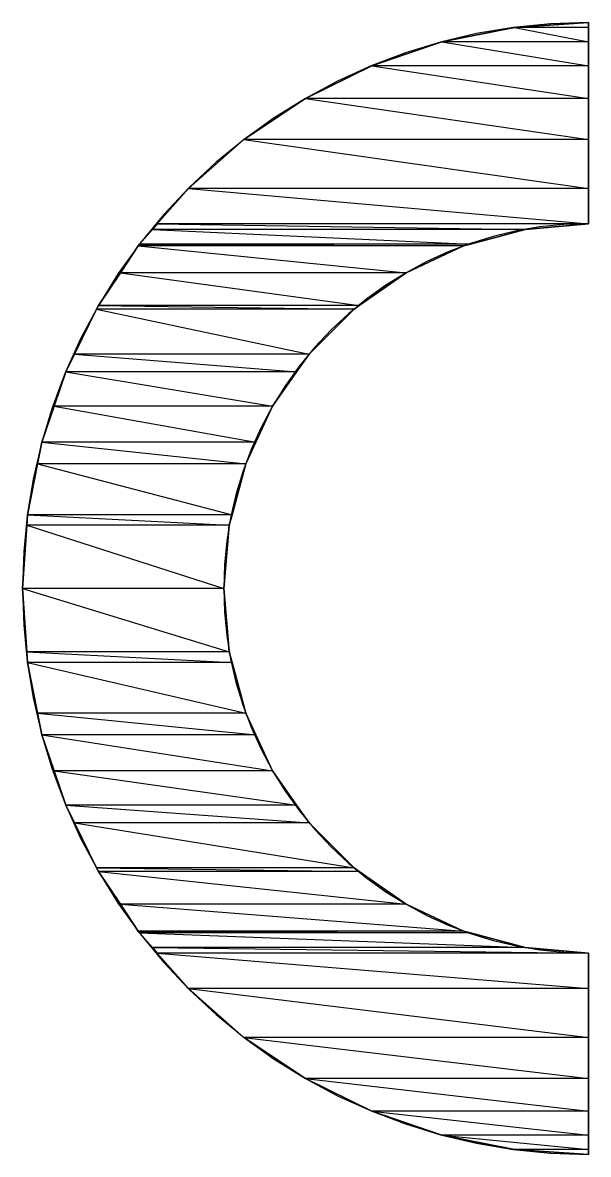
# Model space of a CAD drawing. Header units: millimetres. Extents: x -208796 to -83323, y 30910 to 103951.
# Drawn here: x -100248.765 to -100247.809, y 36521.367 to 36523.281 of the extents above; entities that cross this region are included whole.
import ezdxf

# ---------------------------------------------------------------- set-up
doc = ezdxf.new("R2010")
doc.units = ezdxf.units.MM
doc.header["$LTSCALE"] = 3

# ---------------------------------------------------------------- blocks, each defined once
blk = doc.blocks.new('*U99')
at = {"color": 251}
for p, q in [((3.0919, 25.1841), (3.2146, 25.2085)), ((3.2146, 25.2085), (3.0919, 25.1841)), ((3.2146, 25.2085), (3.3395, 25.2167)), ((3.3395, 25.2167), (3.2146, 25.2085)), ((3.3395, 25.2085), (3.2146, 25.2085)), ((3.2146, 25.2085), (3.3395, 25.1841)), ((3.2146, 25.2085), (3.3395, 25.1841)), ((3.3395, 25.2085), (3.2146, 25.2085)), ((3.3395, 25.2167), (3.3395, 25.2085)), ((3.3395, 25.2085), (3.3395, 25.2167)), ((3.3395, 25.1841), (3.3395, 25.2085)), ((3.3395, 25.2085), (3.3395, 25.1841)), ((21.0639, 25.1841), (21.1866, 25.2085)), ((21.1866, 25.2085), (21.0639, 25.1841)), ((21.1866, 25.2085), (21.3115, 25.2167)), ((21.3115, 25.2167), (21.1866, 25.2085)), ((21.3115, 25.2085), (21.1866, 25.2085)), ((21.1866, 25.2085), (21.3115, 25.1841)), ((21.1866, 25.2085), (21.3115, 25.1841)), ((21.3115, 25.2085), (21.1866, 25.2085)), ((21.3115, 25.2167), (21.3115, 25.2085)), ((21.3115, 25.2085), (21.3115, 25.2167)), ((21.3115, 25.1841), (21.3115, 25.2085)), ((21.3115, 25.2085), (21.3115, 25.1841)), ((2.9734, 25.1438), (3.0919, 25.1841)), ((3.0919, 25.1841), (2.9734, 25.1438)), ((3.3395, 25.1841), (3.0919, 25.1841)), ((3.0919, 25.1841), (3.3395, 25.1438)), ((3.0919, 25.1841), (3.3395, 25.1438)), ((3.3395, 25.1841), (3.0919, 25.1841)), ((3.3395, 25.1438), (3.3395, 25.1841)), ((3.3395, 25.1841), (3.3395, 25.1438)), ((20.9454, 25.1438), (21.0639, 25.1841)), ((21.0639, 25.1841), (20.9454, 25.1438)), ((21.3115, 25.1841), (21.0639, 25.1841)), ((21.0639, 25.1841), (21.3115, 25.1438)), ((21.0639, 25.1841), (21.3115, 25.1438)), ((21.3115, 25.1841), (21.0639, 25.1841)), ((21.3115, 25.1438), (21.3115, 25.1841)), ((21.3115, 25.1841), (21.3115, 25.1438)), ((2.8611, 25.0885), (2.9734, 25.1438)), ((2.9734, 25.1438), (2.8611, 25.0885)), ((3.3395, 25.1438), (2.9734, 25.1438)), ((2.9734, 25.1438), (3.3395, 25.0885)), ((2.9734, 25.1438), (3.3395, 25.0885)), ((3.3395, 25.1438), (2.9734, 25.1438)), ((3.3395, 25.0885), (3.3395, 25.1438)), ((3.3395, 25.1438), (3.3395, 25.0885)), ((20.8331, 25.0885), (20.9454, 25.1438)), ((20.9454, 25.1438), (20.8331, 25.0885)), ((21.3115, 25.1438), (20.9454, 25.1438)), ((20.9454, 25.1438), (21.3115, 25.0885)), ((20.9454, 25.1438), (21.3115, 25.0885)), ((21.3115, 25.1438), (20.9454, 25.1438)), ((21.3115, 25.0885), (21.3115, 25.1438)), ((21.3115, 25.1438), (21.3115, 25.0885)), ((2.7571, 25.0189), (2.8611, 25.0885)), ((2.8611, 25.0885), (2.7571, 25.0189)), ((3.3395, 25.0885), (2.8611, 25.0885)), ((2.8611, 25.0885), (3.3395, 25.0189)), ((2.8611, 25.0885), (3.3395, 25.0189)), ((3.3395, 25.0885), (2.8611, 25.0885)), ((3.3395, 25.0189), (3.3395, 25.0885)), ((3.3395, 25.0885), (3.3395, 25.0189)), ((20.7291, 25.0189), (20.8331, 25.0885)), ((20.8331, 25.0885), (20.7291, 25.0189)), ((21.3115, 25.0885), (20.8331, 25.0885)), ((20.8331, 25.0885), (21.3115, 25.0189)), ((20.8331, 25.0885), (21.3115, 25.0189)), ((21.3115, 25.0885), (20.8331, 25.0885)), ((21.3115, 25.0189), (21.3115, 25.0885)), ((21.3115, 25.0885), (21.3115, 25.0189)), ((2.663, 24.9364), (2.7571, 25.0189)), ((2.7571, 25.0189), (2.663, 24.9364)), ((3.3395, 25.0189), (2.7571, 25.0189)), ((2.7571, 25.0189), (3.3395, 24.9364)), ((2.7571, 25.0189), (3.3395, 24.9364)), ((3.3395, 25.0189), (2.7571, 25.0189)), ((3.3395, 24.9364), (3.3395, 25.0189)), ((3.3395, 25.0189), (3.3395, 24.9364)), ((20.635, 24.9364), (20.7291, 25.0189)), ((20.7291, 25.0189), (20.635, 24.9364)), ((21.3115, 25.0189), (20.7291, 25.0189)), ((20.7291, 25.0189), (21.3115, 24.9364)), ((20.7291, 25.0189), (21.3115, 24.9364)), ((21.3115, 25.0189), (20.7291, 25.0189)), ((21.3115, 24.9364), (21.3115, 25.0189)), ((21.3115, 25.0189), (21.3115, 24.9364)), ((2.6104, 24.8765), (2.663, 24.9364)), ((2.663, 24.9364), (2.6104, 24.8765)), ((3.3395, 24.9364), (2.663, 24.9364)), ((2.663, 24.9364), (3.3395, 24.8765)), ((2.663, 24.9364), (3.3395, 24.8765)), ((3.3395, 24.9364), (2.663, 24.9364)), ((3.3395, 24.8765), (3.3395, 24.9364)), ((3.3395, 24.9364), (3.3395, 24.8765)), ((20.5824, 24.8765), (20.635, 24.9364)), ((20.635, 24.9364), (20.5824, 24.8765)), ((21.3115, 24.9364), (20.635, 24.9364)), ((20.635, 24.9364), (21.3115, 24.8765)), ((20.635, 24.9364), (21.3115, 24.8765)), ((21.3115, 24.9364), (20.635, 24.9364)), ((21.3115, 24.8765), (21.3115, 24.9364)), ((21.3115, 24.9364), (21.3115, 24.8765)), ((2.5804, 24.8423), (2.6022, 24.8671)), ((2.6022, 24.8671), (2.5804, 24.8423)), ((2.6022, 24.8671), (2.6104, 24.8765)), ((2.6104, 24.8765), (2.6022, 24.8671)), ((3.2325, 24.8671), (2.6022, 24.8671)), ((2.6022, 24.8671), (3.14, 24.8423)), ((2.6022, 24.8671), (3.14, 24.8423)), ((3.2325, 24.8671), (2.6022, 24.8671)), ((3.3395, 24.8765), (2.6104, 24.8765)), ((2.6104, 24.8765), (3.2325, 24.8671)), ((2.6104, 24.8765), (3.2325, 24.8671)), ((3.3395, 24.8765), (2.6104, 24.8765)), ((3.14, 24.8423), (3.2325, 24.8671)), ((3.2325, 24.8671), (3.14, 24.8423)), ((3.2325, 24.8671), (3.3395, 24.8765)), ((3.3395, 24.8765), (3.2325, 24.8671)), ((20.5524, 24.8423), (20.5742, 24.8671)), ((20.5742, 24.8671), (20.5524, 24.8423)), ((20.5742, 24.8671), (20.5824, 24.8765)), ((20.5824, 24.8765), (20.5742, 24.8671)), ((21.2045, 24.8671), (20.5742, 24.8671)), ((20.5742, 24.8671), (21.112, 24.8423)), ((20.5742, 24.8671), (21.112, 24.8423)), ((21.2045, 24.8671), (20.5742, 24.8671)), ((21.3115, 24.8765), (20.5824, 24.8765)), ((20.5824, 24.8765), (21.2045, 24.8671)), ((20.5824, 24.8765), (21.2045, 24.8671)), ((21.3115, 24.8765), (20.5824, 24.8765)), ((21.112, 24.8423), (21.2045, 24.8671)), ((21.2045, 24.8671), (21.112, 24.8423)), ((21.2045, 24.8671), (21.3115, 24.8765)), ((21.3115, 24.8765), (21.2045, 24.8671)), ((2.5784, 24.8393), (2.5804, 24.8423)), ((2.5804, 24.8423), (2.5784, 24.8393)), ((3.14, 24.8423), (2.5804, 24.8423)), ((2.5804, 24.8423), (3.1286, 24.8393)), ((2.5804, 24.8423), (3.1286, 24.8393)), ((3.14, 24.8423), (2.5804, 24.8423)), ((3.1286, 24.8393), (3.14, 24.8423)), ((3.14, 24.8423), (3.1286, 24.8393)), ((20.5504, 24.8393), (20.5524, 24.8423)), ((20.5524, 24.8423), (20.5504, 24.8393)), ((21.112, 24.8423), (20.5524, 24.8423)), ((20.5524, 24.8423), (21.1006, 24.8393)), ((20.5524, 24.8423), (21.1006, 24.8393)), ((21.112, 24.8423), (20.5524, 24.8423)), ((21.1006, 24.8393), (21.112, 24.8423)), ((21.112, 24.8423), (21.1006, 24.8393)), ((2.5481, 24.7939), (2.5784, 24.8393)), ((2.5784, 24.8393), (2.5481, 24.7939)), ((3.1286, 24.8393), (2.5784, 24.8393)), ((2.5784, 24.8393), (3.0312, 24.7939)), ((2.5784, 24.8393), (3.0312, 24.7939)), ((3.1286, 24.8393), (2.5784, 24.8393)), ((3.0312, 24.7939), (3.1286, 24.8393)), ((3.1286, 24.8393), (3.0312, 24.7939)), ((20.5201, 24.7939), (20.5504, 24.8393)), ((20.5504, 24.8393), (20.5201, 24.7939)), ((21.1006, 24.8393), (20.5504, 24.8393)), ((20.5504, 24.8393), (21.0032, 24.7939)), ((20.5504, 24.8393), (21.0032, 24.7939)), ((21.1006, 24.8393), (20.5504, 24.8393)), ((21.0032, 24.7939), (21.1006, 24.8393)), ((21.1006, 24.8393), (21.0032, 24.7939)), ((2.5109, 24.7383), (2.5481, 24.7939)), ((2.5481, 24.7939), (2.5109, 24.7383)), ((3.0312, 24.7939), (2.5481, 24.7939)), ((2.5481, 24.7939), (2.9518, 24.7383)), ((2.5481, 24.7939), (2.9518, 24.7383)), ((3.0312, 24.7939), (2.5481, 24.7939)), ((2.9518, 24.7383), (3.0312, 24.7939)), ((3.0312, 24.7939), (2.9518, 24.7383)), ((20.4829, 24.7383), (20.5201, 24.7939)), ((20.5201, 24.7939), (20.4829, 24.7383)), ((21.0032, 24.7939), (20.5201, 24.7939)), ((20.5201, 24.7939), (20.9238, 24.7383)), ((20.5201, 24.7939), (20.9238, 24.7383)), ((21.0032, 24.7939), (20.5201, 24.7939)), ((20.9238, 24.7383), (21.0032, 24.7939)), ((21.0032, 24.7939), (20.9238, 24.7383)), ((2.4705, 24.6562), (2.5079, 24.7322)), ((2.5079, 24.7322), (2.4705, 24.6562)), ((2.5079, 24.7322), (2.5109, 24.7383)), ((2.5109, 24.7383), (2.5079, 24.7322)), ((2.9432, 24.7322), (2.5079, 24.7322)), ((2.5079, 24.7322), (2.8672, 24.6562)), ((2.5079, 24.7322), (2.8672, 24.6562)), ((2.9432, 24.7322), (2.5079, 24.7322)), ((2.9518, 24.7383), (2.5109, 24.7383)), ((2.5109, 24.7383), (2.9432, 24.7322)), ((2.5109, 24.7383), (2.9432, 24.7322)), ((2.9518, 24.7383), (2.5109, 24.7383)), ((2.8672, 24.6562), (2.9432, 24.7322)), ((2.9432, 24.7322), (2.8672, 24.6562)), ((2.9432, 24.7322), (2.9518, 24.7383)), ((2.9518, 24.7383), (2.9432, 24.7322)), ((20.4425, 24.6562), (20.4799, 24.7322)), ((20.4799, 24.7322), (20.4425, 24.6562)), ((20.4799, 24.7322), (20.4829, 24.7383)), ((20.4829, 24.7383), (20.4799, 24.7322)), ((20.9152, 24.7322), (20.4799, 24.7322)), ((20.4799, 24.7322), (20.8392, 24.6562)), ((20.4799, 24.7322), (20.8392, 24.6562)), ((20.9152, 24.7322), (20.4799, 24.7322)), ((20.9238, 24.7383), (20.4829, 24.7383)), ((20.4829, 24.7383), (20.9152, 24.7322)), ((20.4829, 24.7383), (20.9152, 24.7322)), ((20.9238, 24.7383), (20.4829, 24.7383)), ((20.8392, 24.6562), (20.9152, 24.7322)), ((20.9152, 24.7322), (20.8392, 24.6562)), ((20.9152, 24.7322), (20.9238, 24.7383)), ((20.9238, 24.7383), (20.9152, 24.7322)), ((2.4556, 24.626), (2.4705, 24.6562)), ((2.4705, 24.6562), (2.4556, 24.626)), ((2.8672, 24.6562), (2.4705, 24.6562)), ((2.4705, 24.6562), (2.846, 24.626)), ((2.4705, 24.6562), (2.846, 24.626)), ((2.8672, 24.6562), (2.4705, 24.6562)), ((2.846, 24.626), (2.8672, 24.6562)), ((2.8672, 24.6562), (2.846, 24.626)), ((20.4276, 24.626), (20.4425, 24.6562)), ((20.4425, 24.6562), (20.4276, 24.626)), ((20.8392, 24.6562), (20.4425, 24.6562)), ((20.4425, 24.6562), (20.818, 24.626)), ((20.4425, 24.6562), (20.818, 24.626)), ((20.8392, 24.6562), (20.4425, 24.6562)), ((20.818, 24.626), (20.8392, 24.6562)), ((20.8392, 24.6562), (20.818, 24.626)), ((2.4359, 24.5682), (2.4556, 24.626)), ((2.4556, 24.626), (2.4359, 24.5682)), ((2.846, 24.626), (2.4556, 24.626)), ((2.4556, 24.626), (2.8055, 24.5682)), ((2.4556, 24.626), (2.8055, 24.5682)), ((2.846, 24.626), (2.4556, 24.626)), ((2.8055, 24.5682), (2.846, 24.626)), ((2.846, 24.626), (2.8055, 24.5682)), ((20.4079, 24.5682), (20.4276, 24.626)), ((20.4276, 24.626), (20.4079, 24.5682)), ((20.818, 24.626), (20.4276, 24.626)), ((20.4276, 24.626), (20.7775, 24.5682)), ((20.4276, 24.626), (20.7775, 24.5682)), ((20.818, 24.626), (20.4276, 24.626)), ((20.7775, 24.5682), (20.818, 24.626)), ((20.818, 24.626), (20.7775, 24.5682)), ((2.4153, 24.5075), (2.4359, 24.5682)), ((2.4359, 24.5682), (2.4153, 24.5075)), ((2.8055, 24.5682), (2.4359, 24.5682)), ((2.4359, 24.5682), (2.7772, 24.5075)), ((2.4359, 24.5682), (2.7772, 24.5075)), ((2.8055, 24.5682), (2.4359, 24.5682)), ((2.7772, 24.5075), (2.8055, 24.5682)), ((2.8055, 24.5682), (2.7772, 24.5075)), ((20.3873, 24.5075), (20.4079, 24.5682)), ((20.4079, 24.5682), (20.3873, 24.5075)), ((20.7775, 24.5682), (20.4079, 24.5682)), ((20.4079, 24.5682), (20.7492, 24.5075)), ((20.4079, 24.5682), (20.7492, 24.5075)), ((20.7775, 24.5682), (20.4079, 24.5682)), ((20.7492, 24.5075), (20.7775, 24.5682)), ((20.7775, 24.5682), (20.7492, 24.5075)), ((2.408, 24.4707), (2.4153, 24.5075)), ((2.4153, 24.5075), (2.408, 24.4707)), ((2.7772, 24.5075), (2.4153, 24.5075)), ((2.4153, 24.5075), (2.7601, 24.4707)), ((2.4153, 24.5075), (2.7601, 24.4707)), ((2.7772, 24.5075), (2.4153, 24.5075)), ((2.7601, 24.4707), (2.7772, 24.5075)), ((2.7772, 24.5075), (2.7601, 24.4707)), ((20.38, 24.4707), (20.3873, 24.5075)), ((20.3873, 24.5075), (20.38, 24.4707)), ((20.7492, 24.5075), (20.3873, 24.5075)), ((20.3873, 24.5075), (20.7321, 24.4707)), ((20.3873, 24.5075), (20.7321, 24.4707)), ((20.7492, 24.5075), (20.3873, 24.5075)), ((20.7321, 24.4707), (20.7492, 24.5075)), ((20.7492, 24.5075), (20.7321, 24.4707)), ((2.3909, 24.3847), (2.408, 24.4707)), ((2.408, 24.4707), (2.3909, 24.3847)), ((2.7601, 24.4707), (2.408, 24.4707)), ((2.408, 24.4707), (2.737, 24.3847)), ((2.408, 24.4707), (2.737, 24.3847)), ((2.7601, 24.4707), (2.408, 24.4707)), ((2.737, 24.3847), (2.7601, 24.4707)), ((2.7601, 24.4707), (2.737, 24.3847)), ((20.3629, 24.3847), (20.38, 24.4707)), ((20.38, 24.4707), (20.3629, 24.3847)), ((20.7321, 24.4707), (20.38, 24.4707)), ((20.38, 24.4707), (20.709, 24.3847)), ((20.38, 24.4707), (20.709, 24.3847)), ((20.7321, 24.4707), (20.38, 24.4707)), ((20.709, 24.3847), (20.7321, 24.4707)), ((20.7321, 24.4707), (20.709, 24.3847)), ((2.3897, 24.3669), (2.3909, 24.3847)), ((2.3909, 24.3847), (2.3897, 24.3669)), ((2.737, 24.3847), (2.3909, 24.3847)), ((2.3909, 24.3847), (2.7323, 24.3669)), ((2.3909, 24.3847), (2.7323, 24.3669)), ((2.737, 24.3847), (2.3909, 24.3847)), ((2.7323, 24.3669), (2.737, 24.3847)), ((2.737, 24.3847), (2.7323, 24.3669)), ((20.3617, 24.3669), (20.3629, 24.3847)), ((20.3629, 24.3847), (20.3617, 24.3669)), ((20.709, 24.3847), (20.3629, 24.3847)), ((20.3629, 24.3847), (20.7043, 24.3669)), ((20.3629, 24.3847), (20.7043, 24.3669)), ((20.709, 24.3847), (20.3629, 24.3847)), ((20.7043, 24.3669), (20.709, 24.3847)), ((20.709, 24.3847), (20.7043, 24.3669)), ((2.3827, 24.2599), (2.3897, 24.3669)), ((2.3897, 24.3669), (2.3827, 24.2599)), ((2.7323, 24.3669), (2.3897, 24.3669)), ((2.3897, 24.3669), (2.7229, 24.2599)), ((2.3897, 24.3669), (2.7229, 24.2599)), ((2.7323, 24.3669), (2.3897, 24.3669)), ((2.7229, 24.2599), (2.7323, 24.3669)), ((2.7323, 24.3669), (2.7229, 24.2599)), ((20.3547, 24.2599), (20.3617, 24.3669)), ((20.3617, 24.3669), (20.3547, 24.2599)), ((20.7043, 24.3669), (20.3617, 24.3669)), ((20.3617, 24.3669), (20.6949, 24.2599)), ((20.3617, 24.3669), (20.6949, 24.2599)), ((20.7043, 24.3669), (20.3617, 24.3669)), ((20.6949, 24.2599), (20.7043, 24.3669)), ((20.7043, 24.3669), (20.6949, 24.2599)), ((2.7229, 24.2599), (2.3827, 24.2599)), ((2.3827, 24.2599), (2.7323, 24.1528)), ((2.3897, 24.1528), (2.3827, 24.2599)), ((2.3827, 24.2599), (2.7323, 24.1528)), ((2.7229, 24.2599), (2.3827, 24.2599)), ((2.3827, 24.2599), (2.3897, 24.1528)), ((2.7323, 24.1528), (2.7229, 24.2599)), ((2.7229, 24.2599), (2.7323, 24.1528)), ((20.6949, 24.2599), (20.3547, 24.2599)), ((20.3547, 24.2599), (20.7043, 24.1528)), ((20.3617, 24.1528), (20.3547, 24.2599)), ((20.3547, 24.2599), (20.7043, 24.1528)), ((20.6949, 24.2599), (20.3547, 24.2599)), ((20.3547, 24.2599), (20.3617, 24.1528)), ((20.7043, 24.1528), (20.6949, 24.2599)), ((20.6949, 24.2599), (20.7043, 24.1528)), ((2.7323, 24.1528), (2.3897, 24.1528)), ((2.3897, 24.1528), (2.737, 24.135)), ((2.3909, 24.135), (2.3897, 24.1528)), ((2.3897, 24.1528), (2.737, 24.135)), ((2.7323, 24.1528), (2.3897, 24.1528)), ((2.3897, 24.1528), (2.3909, 24.135)), ((2.737, 24.135), (2.7323, 24.1528)), ((2.7323, 24.1528), (2.737, 24.135)), ((20.7043, 24.1528), (20.3617, 24.1528)), ((20.3617, 24.1528), (20.709, 24.135)), ((20.3629, 24.135), (20.3617, 24.1528)), ((20.3617, 24.1528), (20.709, 24.135)), ((20.7043, 24.1528), (20.3617, 24.1528)), ((20.3617, 24.1528), (20.3629, 24.135)), ((20.709, 24.135), (20.7043, 24.1528)), ((20.7043, 24.1528), (20.709, 24.135)), ((2.737, 24.135), (2.3909, 24.135)), ((2.3909, 24.135), (2.7601, 24.049)), ((2.408, 24.049), (2.3909, 24.135)), ((2.3909, 24.135), (2.7601, 24.049)), ((2.737, 24.135), (2.3909, 24.135)), ((2.3909, 24.135), (2.408, 24.049)), ((2.7601, 24.049), (2.737, 24.135)), ((2.737, 24.135), (2.7601, 24.049)), ((20.709, 24.135), (20.3629, 24.135)), ((20.3629, 24.135), (20.7321, 24.049)), ((20.38, 24.049), (20.3629, 24.135)), ((20.3629, 24.135), (20.7321, 24.049)), ((20.709, 24.135), (20.3629, 24.135)), ((20.3629, 24.135), (20.38, 24.049)), ((20.7321, 24.049), (20.709, 24.135)), ((20.709, 24.135), (20.7321, 24.049)), ((2.7601, 24.049), (2.408, 24.049)), ((2.408, 24.049), (2.7772, 24.0122)), ((2.4153, 24.0122), (2.408, 24.049)), ((2.408, 24.049), (2.7772, 24.0122)), ((2.7601, 24.049), (2.408, 24.049)), ((2.408, 24.049), (2.4153, 24.0122)), ((2.7772, 24.0122), (2.7601, 24.049)), ((2.7601, 24.049), (2.7772, 24.0122)), ((20.7321, 24.049), (20.38, 24.049)), ((20.38, 24.049), (20.7492, 24.0122)), ((20.3873, 24.0122), (20.38, 24.049)), ((20.38, 24.049), (20.7492, 24.0122)), ((20.7321, 24.049), (20.38, 24.049)), ((20.38, 24.049), (20.3873, 24.0122)), ((20.7492, 24.0122), (20.7321, 24.049)), ((20.7321, 24.049), (20.7492, 24.0122)), ((2.7772, 24.0122), (2.4153, 24.0122)), ((2.4153, 24.0122), (2.8055, 23.9516)), ((2.4359, 23.9516), (2.4153, 24.0122)), ((2.4153, 24.0122), (2.8055, 23.9516)), ((2.7772, 24.0122), (2.4153, 24.0122)), ((2.4153, 24.0122), (2.4359, 23.9516)), ((2.8055, 23.9516), (2.7772, 24.0122)), ((2.7772, 24.0122), (2.8055, 23.9516)), ((20.7492, 24.0122), (20.3873, 24.0122)), ((20.3873, 24.0122), (20.7775, 23.9516)), ((20.4079, 23.9516), (20.3873, 24.0122)), ((20.3873, 24.0122), (20.7775, 23.9516)), ((20.7492, 24.0122), (20.3873, 24.0122)), ((20.3873, 24.0122), (20.4079, 23.9516)), ((20.7775, 23.9516), (20.7492, 24.0122)), ((20.7492, 24.0122), (20.7775, 23.9516)), ((2.8055, 23.9516), (2.4359, 23.9516)), ((2.4359, 23.9516), (2.846, 23.8937)), ((2.4556, 23.8937), (2.4359, 23.9516)), ((2.4359, 23.9516), (2.846, 23.8937)), ((2.8055, 23.9516), (2.4359, 23.9516)), ((2.4359, 23.9516), (2.4556, 23.8937)), ((2.846, 23.8937), (2.8055, 23.9516)), ((2.8055, 23.9516), (2.846, 23.8937)), ((20.7775, 23.9516), (20.4079, 23.9516)), ((20.4079, 23.9516), (20.818, 23.8937)), ((20.4276, 23.8937), (20.4079, 23.9516)), ((20.4079, 23.9516), (20.818, 23.8937)), ((20.7775, 23.9516), (20.4079, 23.9516)), ((20.4079, 23.9516), (20.4276, 23.8937)), ((20.818, 23.8937), (20.7775, 23.9516)), ((20.7775, 23.9516), (20.818, 23.8937)), ((2.846, 23.8937), (2.4556, 23.8937)), ((2.4556, 23.8937), (2.8672, 23.8635)), ((2.4705, 23.8635), (2.4556, 23.8937)), ((2.4556, 23.8937), (2.8672, 23.8635)), ((2.846, 23.8937), (2.4556, 23.8937)), ((2.4556, 23.8937), (2.4705, 23.8635)), ((2.8672, 23.8635), (2.846, 23.8937)), ((2.846, 23.8937), (2.8672, 23.8635)), ((20.818, 23.8937), (20.4276, 23.8937)), ((20.4276, 23.8937), (20.8392, 23.8635)), ((20.4425, 23.8635), (20.4276, 23.8937)), ((20.4276, 23.8937), (20.8392, 23.8635)), ((20.818, 23.8937), (20.4276, 23.8937)), ((20.4276, 23.8937), (20.4425, 23.8635)), ((20.8392, 23.8635), (20.818, 23.8937)), ((20.818, 23.8937), (20.8392, 23.8635)), ((2.8672, 23.8635), (2.4705, 23.8635)), ((2.4705, 23.8635), (2.9432, 23.7875)), ((2.5079, 23.7875), (2.4705, 23.8635)), ((2.4705, 23.8635), (2.9432, 23.7875)), ((2.8672, 23.8635), (2.4705, 23.8635)), ((2.4705, 23.8635), (2.5079, 23.7875)), ((2.9432, 23.7875), (2.8672, 23.8635)), ((2.8672, 23.8635), (2.9432, 23.7875)), ((20.8392, 23.8635), (20.4425, 23.8635)), ((20.4425, 23.8635), (20.9152, 23.7875)), ((20.4799, 23.7875), (20.4425, 23.8635)), ((20.4425, 23.8635), (20.9152, 23.7875)), ((20.8392, 23.8635), (20.4425, 23.8635)), ((20.4425, 23.8635), (20.4799, 23.7875)), ((20.9152, 23.7875), (20.8392, 23.8635)), ((20.8392, 23.8635), (20.9152, 23.7875)), ((2.9432, 23.7875), (2.5079, 23.7875)), ((2.5079, 23.7875), (2.9518, 23.7814)), ((2.5109, 23.7814), (2.5079, 23.7875)), ((2.5079, 23.7875), (2.9518, 23.7814)), ((2.9432, 23.7875), (2.5079, 23.7875)), ((2.5079, 23.7875), (2.5109, 23.7814)), ((2.9518, 23.7814), (2.9432, 23.7875)), ((2.9432, 23.7875), (2.9518, 23.7814)), ((20.9152, 23.7875), (20.4799, 23.7875)), ((20.4799, 23.7875), (20.9238, 23.7814)), ((20.4829, 23.7814), (20.4799, 23.7875)), ((20.4799, 23.7875), (20.9238, 23.7814)), ((20.9152, 23.7875), (20.4799, 23.7875)), ((20.4799, 23.7875), (20.4829, 23.7814)), ((20.9238, 23.7814), (20.9152, 23.7875)), ((20.9152, 23.7875), (20.9238, 23.7814)), ((2.9518, 23.7814), (2.5109, 23.7814)), ((2.5109, 23.7814), (3.0312, 23.7259)), ((2.5481, 23.7259), (2.5109, 23.7814)), ((2.5109, 23.7814), (3.0312, 23.7259)), ((2.9518, 23.7814), (2.5109, 23.7814)), ((2.5109, 23.7814), (2.5481, 23.7259)), ((3.0312, 23.7259), (2.9518, 23.7814)), ((2.9518, 23.7814), (3.0312, 23.7259)), ((20.9238, 23.7814), (20.4829, 23.7814)), ((20.4829, 23.7814), (21.0032, 23.7259)), ((20.5201, 23.7259), (20.4829, 23.7814)), ((20.4829, 23.7814), (21.0032, 23.7259)), ((20.9238, 23.7814), (20.4829, 23.7814)), ((20.4829, 23.7814), (20.5201, 23.7259)), ((21.0032, 23.7259), (20.9238, 23.7814)), ((20.9238, 23.7814), (21.0032, 23.7259)), ((3.0312, 23.7259), (2.5481, 23.7259)), ((2.5481, 23.7259), (3.1286, 23.6804)), ((2.5784, 23.6804), (2.5481, 23.7259)), ((2.5481, 23.7259), (3.1286, 23.6804)), ((3.0312, 23.7259), (2.5481, 23.7259)), ((2.5481, 23.7259), (2.5784, 23.6804)), ((3.1286, 23.6804), (3.0312, 23.7259)), ((3.0312, 23.7259), (3.1286, 23.6804)), ((21.0032, 23.7259), (20.5201, 23.7259)), ((20.5201, 23.7259), (21.1006, 23.6804)), ((20.5504, 23.6804), (20.5201, 23.7259)), ((20.5201, 23.7259), (21.1006, 23.6804)), ((21.0032, 23.7259), (20.5201, 23.7259)), ((20.5201, 23.7259), (20.5504, 23.6804)), ((21.1006, 23.6804), (21.0032, 23.7259)), ((21.0032, 23.7259), (21.1006, 23.6804)), ((3.1286, 23.6804), (2.5784, 23.6804)), ((2.5784, 23.6804), (3.14, 23.6774)), ((2.5804, 23.6774), (2.5784, 23.6804)), ((2.5784, 23.6804), (3.14, 23.6774)), ((3.1286, 23.6804), (2.5784, 23.6804)), ((2.5784, 23.6804), (2.5804, 23.6774)), ((3.14, 23.6774), (2.5804, 23.6774)), ((2.5804, 23.6774), (3.2325, 23.6526)), ((2.6022, 23.6526), (2.5804, 23.6774)), ((2.5804, 23.6774), (3.2325, 23.6526)), ((3.14, 23.6774), (2.5804, 23.6774)), ((2.5804, 23.6774), (2.6022, 23.6526)), ((3.14, 23.6774), (3.1286, 23.6804)), ((3.1286, 23.6804), (3.14, 23.6774)), ((3.2325, 23.6526), (3.14, 23.6774)), ((3.14, 23.6774), (3.2325, 23.6526)), ((21.1006, 23.6804), (20.5504, 23.6804)), ((20.5504, 23.6804), (21.112, 23.6774)), ((20.5524, 23.6774), (20.5504, 23.6804)), ((20.5504, 23.6804), (21.112, 23.6774)), ((21.1006, 23.6804), (20.5504, 23.6804)), ((20.5504, 23.6804), (20.5524, 23.6774)), ((21.112, 23.6774), (20.5524, 23.6774)), ((20.5524, 23.6774), (21.2045, 23.6526)), ((20.5742, 23.6526), (20.5524, 23.6774)), ((20.5524, 23.6774), (21.2045, 23.6526)), ((21.112, 23.6774), (20.5524, 23.6774)), ((20.5524, 23.6774), (20.5742, 23.6526)), ((21.112, 23.6774), (21.1006, 23.6804)), ((21.1006, 23.6804), (21.112, 23.6774)), ((21.2045, 23.6526), (21.112, 23.6774)), ((21.112, 23.6774), (21.2045, 23.6526)), ((3.2325, 23.6526), (2.6022, 23.6526)), ((2.6022, 23.6526), (3.3395, 23.6432)), ((2.6104, 23.6432), (2.6022, 23.6526)), ((2.6022, 23.6526), (3.3395, 23.6432)), ((3.2325, 23.6526), (2.6022, 23.6526)), ((2.6022, 23.6526), (2.6104, 23.6432)), ((3.3395, 23.6432), (2.6104, 23.6432)), ((2.6104, 23.6432), (3.3395, 23.5833)), ((2.663, 23.5833), (2.6104, 23.6432)), ((2.6104, 23.6432), (3.3395, 23.5833)), ((3.3395, 23.6432), (2.6104, 23.6432)), ((2.6104, 23.6432), (2.663, 23.5833)), ((3.3395, 23.6432), (3.2325, 23.6526)), ((3.2325, 23.6526), (3.3395, 23.6432)), ((3.3395, 23.5833), (3.3395, 23.6432)), ((3.3395, 23.6432), (3.3395, 23.5833)), ((21.2045, 23.6526), (20.5742, 23.6526)), ((20.5742, 23.6526), (21.3115, 23.6432)), ((20.5824, 23.6432), (20.5742, 23.6526)), ((20.5742, 23.6526), (21.3115, 23.6432)), ((21.2045, 23.6526), (20.5742, 23.6526)), ((20.5742, 23.6526), (20.5824, 23.6432)), ((21.3115, 23.6432), (20.5824, 23.6432)), ((20.5824, 23.6432), (21.3115, 23.5833)), ((20.635, 23.5833), (20.5824, 23.6432)), ((20.5824, 23.6432), (21.3115, 23.5833)), ((21.3115, 23.6432), (20.5824, 23.6432)), ((20.5824, 23.6432), (20.635, 23.5833)), ((21.3115, 23.6432), (21.2045, 23.6526)), ((21.2045, 23.6526), (21.3115, 23.6432)), ((21.3115, 23.5833), (21.3115, 23.6432)), ((21.3115, 23.6432), (21.3115, 23.5833)), ((3.3395, 23.5833), (2.663, 23.5833)), ((2.663, 23.5833), (3.3395, 23.5008)), ((2.7571, 23.5008), (2.663, 23.5833)), ((2.663, 23.5833), (3.3395, 23.5008)), ((3.3395, 23.5833), (2.663, 23.5833)), ((2.663, 23.5833), (2.7571, 23.5008)), ((3.3395, 23.5008), (3.3395, 23.5833)), ((3.3395, 23.5833), (3.3395, 23.5008)), ((21.3115, 23.5833), (20.635, 23.5833)), ((20.635, 23.5833), (21.3115, 23.5008)), ((20.7291, 23.5008), (20.635, 23.5833)), ((20.635, 23.5833), (21.3115, 23.5008)), ((21.3115, 23.5833), (20.635, 23.5833)), ((20.635, 23.5833), (20.7291, 23.5008)), ((21.3115, 23.5008), (21.3115, 23.5833)), ((21.3115, 23.5833), (21.3115, 23.5008)), ((3.3395, 23.5008), (2.7571, 23.5008)), ((2.7571, 23.5008), (3.3395, 23.4312)), ((2.8611, 23.4312), (2.7571, 23.5008)), ((2.7571, 23.5008), (3.3395, 23.4312)), ((3.3395, 23.5008), (2.7571, 23.5008)), ((2.7571, 23.5008), (2.8611, 23.4312)), ((3.3395, 23.4312), (3.3395, 23.5008)), ((3.3395, 23.5008), (3.3395, 23.4312)), ((21.3115, 23.5008), (20.7291, 23.5008)), ((20.7291, 23.5008), (21.3115, 23.4312)), ((20.8331, 23.4312), (20.7291, 23.5008)), ((20.7291, 23.5008), (21.3115, 23.4312)), ((21.3115, 23.5008), (20.7291, 23.5008)), ((20.7291, 23.5008), (20.8331, 23.4312)), ((21.3115, 23.4312), (21.3115, 23.5008)), ((21.3115, 23.5008), (21.3115, 23.4312)), ((3.3395, 23.4312), (2.8611, 23.4312)), ((2.8611, 23.4312), (3.3395, 23.3759)), ((2.9734, 23.3759), (2.8611, 23.4312)), ((2.8611, 23.4312), (3.3395, 23.3759)), ((3.3395, 23.4312), (2.8611, 23.4312)), ((2.8611, 23.4312), (2.9734, 23.3759)), ((3.3395, 23.3759), (3.3395, 23.4312)), ((3.3395, 23.4312), (3.3395, 23.3759)), ((21.3115, 23.4312), (20.8331, 23.4312)), ((20.8331, 23.4312), (21.3115, 23.3759)), ((20.9454, 23.3759), (20.8331, 23.4312)), ((20.8331, 23.4312), (21.3115, 23.3759)), ((21.3115, 23.4312), (20.8331, 23.4312)), ((20.8331, 23.4312), (20.9454, 23.3759)), ((21.3115, 23.3759), (21.3115, 23.4312)), ((21.3115, 23.4312), (21.3115, 23.3759)), ((3.3395, 23.3759), (2.9734, 23.3759)), ((2.9734, 23.3759), (3.3395, 23.3356)), ((3.0919, 23.3356), (2.9734, 23.3759)), ((2.9734, 23.3759), (3.3395, 23.3356)), ((3.3395, 23.3759), (2.9734, 23.3759)), ((2.9734, 23.3759), (3.0919, 23.3356)), ((3.3395, 23.3356), (3.3395, 23.3759)), ((3.3395, 23.3759), (3.3395, 23.3356)), ((21.3115, 23.3759), (20.9454, 23.3759)), ((20.9454, 23.3759), (21.3115, 23.3356)), ((21.0639, 23.3356), (20.9454, 23.3759)), ((20.9454, 23.3759), (21.3115, 23.3356)), ((21.3115, 23.3759), (20.9454, 23.3759)), ((20.9454, 23.3759), (21.0639, 23.3356)), ((21.3115, 23.3356), (21.3115, 23.3759)), ((21.3115, 23.3759), (21.3115, 23.3356)), ((3.3395, 23.3356), (3.0919, 23.3356)), ((3.0919, 23.3356), (3.3395, 23.3112)), ((3.2146, 23.3112), (3.0919, 23.3356)), ((3.0919, 23.3356), (3.3395, 23.3112)), ((3.3395, 23.3356), (3.0919, 23.3356)), ((3.0919, 23.3356), (3.2146, 23.3112)), ((3.3395, 23.3112), (3.3395, 23.3356)), ((3.3395, 23.3356), (3.3395, 23.3112)), ((21.3115, 23.3356), (21.0639, 23.3356)), ((21.0639, 23.3356), (21.3115, 23.3112)), ((21.1866, 23.3112), (21.0639, 23.3356)), ((21.0639, 23.3356), (21.3115, 23.3112)), ((21.3115, 23.3356), (21.0639, 23.3356)), ((21.0639, 23.3356), (21.1866, 23.3112)), ((21.3115, 23.3112), (21.3115, 23.3356)), ((21.3115, 23.3356), (21.3115, 23.3112)), ((3.3395, 23.3112), (3.2146, 23.3112)), ((3.2146, 23.3112), (3.3395, 23.303)), ((3.3395, 23.3112), (3.2146, 23.3112)), ((3.3395, 23.303), (3.2146, 23.3112)), ((3.3395, 23.303), (3.3395, 23.3112)), ((3.3395, 23.3112), (3.3395, 23.303)), ((21.3115, 23.3112), (21.1866, 23.3112)), ((21.1866, 23.3112), (21.3115, 23.303)), ((21.3115, 23.3112), (21.1866, 23.3112)), ((21.3115, 23.303), (21.1866, 23.3112)), ((21.3115, 23.303), (21.3115, 23.3112)), ((21.3115, 23.3112), (21.3115, 23.303))]:
    blk.add_line(p, q, dxfattribs=at)
for p, q in [((3.2126, 25.2084), (3.1505, 25.1981)), ((3.2756, 25.2147), (3.2126, 25.2084)), ((3.3395, 25.2167), (3.2756, 25.2147)), ((3.3395, 25.2167), (3.3395, 25.2167)), ((21.1846, 25.2084), (21.1225, 25.1981)), ((21.2476, 25.2147), (21.1846, 25.2084)), ((21.3115, 25.2167), (21.2476, 25.2147)), ((21.3115, 25.2167), (21.3115, 25.2167)), ((3.1505, 25.1981), (3.0897, 25.1836)), ((21.1225, 25.1981), (21.0617, 25.1836)), ((3.03, 25.1655), (2.972, 25.1435)), ((3.0897, 25.1836), (3.03, 25.1655)), ((21.002, 25.1655), (20.944, 25.1435)), ((21.0617, 25.1836), (21.002, 25.1655)), ((2.972, 25.1435), (2.9155, 25.1179)), ((20.944, 25.1435), (20.8875, 25.1179)), ((2.9155, 25.1179), (2.861, 25.0885)), ((20.8875, 25.1179), (20.833, 25.0885)), ((2.861, 25.0885), (2.8083, 25.056)), ((20.833, 25.0885), (20.7803, 25.056)), ((2.8083, 25.056), (2.7579, 25.0199)), ((20.7803, 25.056), (20.7299, 25.0199)), ((2.7579, 25.0199), (2.7098, 24.9806)), ((20.7299, 25.0199), (20.6818, 24.9806)), ((2.7098, 24.9806), (2.6643, 24.938)), ((20.6818, 24.9806), (20.6363, 24.938)), ((2.6643, 24.938), (2.6213, 24.8925)), ((20.6363, 24.938), (20.5933, 24.8925)), ((2.6213, 24.8925), (2.5814, 24.8439)), ((20.5933, 24.8925), (20.5534, 24.8439)), ((3.2178, 24.8645), (3.1786, 24.8552)), ((3.2577, 24.8712), (3.2178, 24.8645)), ((3.2982, 24.8752), (3.2577, 24.8712)), ((3.3395, 24.8765), (3.2982, 24.8752)), ((3.3395, 24.8765), (3.3395, 24.8765)), ((21.1898, 24.8645), (21.1506, 24.8552)), ((21.2297, 24.8712), (21.1898, 24.8645)), ((21.2702, 24.8752), (21.2297, 24.8712)), ((21.3115, 24.8765), (21.2702, 24.8752)), ((21.3115, 24.8765), (21.3115, 24.8765)), ((2.5814, 24.8439), (2.5445, 24.7926)), ((3.1401, 24.8435), (3.1027, 24.8294)), ((3.1786, 24.8552), (3.1401, 24.8435)), ((20.5534, 24.8439), (20.5165, 24.7926)), ((21.1121, 24.8435), (21.0747, 24.8294)), ((21.1506, 24.8552), (21.1121, 24.8435)), ((3.1027, 24.8294), (3.0663, 24.8129)), ((21.0747, 24.8294), (21.0383, 24.8129)), ((3.0663, 24.8129), (3.0312, 24.7939)), ((21.0383, 24.8129), (21.0032, 24.7939)), ((2.5445, 24.7926), (2.5109, 24.7383)), ((3.0312, 24.7939), (2.9972, 24.773)), ((20.5165, 24.7926), (20.4829, 24.7383)), ((21.0032, 24.7939), (20.9692, 24.773)), ((2.9972, 24.773), (2.9647, 24.7497)), ((20.9692, 24.773), (20.9367, 24.7497)), ((2.9647, 24.7497), (2.9336, 24.7244)), ((20.9367, 24.7497), (20.9056, 24.7244)), ((2.5109, 24.7383), (2.4807, 24.6821)), ((2.5109, 24.7383), (2.5109, 24.7383)), ((20.4829, 24.7383), (20.4527, 24.6821)), ((20.4829, 24.7383), (20.4829, 24.7383)), ((2.9336, 24.7244), (2.9044, 24.697)), ((20.9056, 24.7244), (20.8764, 24.697)), ((2.9044, 24.697), (2.8767, 24.6677)), ((20.8764, 24.697), (20.8487, 24.6677)), ((2.4807, 24.6821), (2.4546, 24.6244)), ((2.8767, 24.6677), (2.8509, 24.6363)), ((20.4527, 24.6821), (20.4266, 24.6244)), ((20.8487, 24.6677), (20.8229, 24.6363)), ((2.8509, 24.6363), (2.8271, 24.6033)), ((20.8229, 24.6363), (20.7991, 24.6033)), ((2.4546, 24.6244), (2.4325, 24.5656)), ((20.4266, 24.6244), (20.4045, 24.5656)), ((2.8271, 24.6033), (2.8055, 24.5682)), ((20.7991, 24.6033), (20.7775, 24.5682)), ((2.4325, 24.5656), (2.4146, 24.5056)), ((2.8055, 24.5682), (2.786, 24.5321)), ((2.8055, 24.5682), (2.8055, 24.5682)), ((20.4045, 24.5656), (20.3866, 24.5056)), ((20.7775, 24.5682), (20.758, 24.5321)), ((20.7775, 24.5682), (20.7775, 24.5682)), ((2.786, 24.5321), (2.7692, 24.4949)), ((20.758, 24.5321), (20.7412, 24.4949)), ((2.4146, 24.5056), (2.4005, 24.445)), ((20.3866, 24.5056), (20.3725, 24.445)), ((2.7692, 24.4949), (2.755, 24.457)), ((20.7412, 24.4949), (20.727, 24.457)), ((2.4005, 24.445), (2.3906, 24.3836)), ((2.755, 24.457), (2.7434, 24.4183)), ((20.3725, 24.445), (20.3626, 24.3836)), ((20.727, 24.457), (20.7154, 24.4183)), ((2.7434, 24.4183), (2.7343, 24.3793)), ((20.7154, 24.4183), (20.7063, 24.3793)), ((2.3906, 24.3836), (2.3846, 24.3219)), ((20.3626, 24.3836), (20.3566, 24.3219)), ((2.7343, 24.3793), (2.728, 24.3397)), ((20.7063, 24.3793), (20.7, 24.3397)), ((2.728, 24.3397), (2.7241, 24.2999)), ((20.7, 24.3397), (20.6961, 24.2999)), ((2.3846, 24.3219), (2.3827, 24.2599)), ((20.3566, 24.3219), (20.3547, 24.2599)), ((2.7241, 24.2999), (2.7229, 24.26)), ((20.6961, 24.2999), (20.6949, 24.26)), ((2.3827, 24.2599), (2.3846, 24.1981)), ((2.7229, 24.26), (2.7241, 24.2202)), ((20.3547, 24.2599), (20.3566, 24.1981)), ((20.6949, 24.26), (20.6961, 24.2202)), ((2.7241, 24.2202), (2.728, 24.1804)), ((20.6961, 24.2202), (20.7, 24.1804)), ((2.3846, 24.1981), (2.3906, 24.1363)), ((20.3566, 24.1981), (20.3626, 24.1363)), ((2.728, 24.1804), (2.7343, 24.141)), ((20.7, 24.1804), (20.7063, 24.141)), ((2.3906, 24.1363), (2.4005, 24.0751)), ((2.7343, 24.141), (2.7434, 24.1017)), ((20.3626, 24.1363), (20.3725, 24.0751)), ((20.7063, 24.141), (20.7154, 24.1017)), ((2.7434, 24.1017), (2.755, 24.0632)), ((20.7154, 24.1017), (20.727, 24.0632)), ((2.4005, 24.0751), (2.4146, 24.0143)), ((20.3725, 24.0751), (20.3866, 24.0143)), ((2.755, 24.0632), (2.7692, 24.0252)), ((20.727, 24.0632), (20.7412, 24.0252)), ((2.7692, 24.0252), (2.786, 23.988)), ((20.7412, 24.0252), (20.758, 23.988)), ((2.4146, 24.0143), (2.4325, 23.9545)), ((20.3866, 24.0143), (20.4045, 23.9545)), ((2.786, 23.988), (2.8055, 23.9516)), ((20.758, 23.988), (20.7775, 23.9516)), ((2.4325, 23.9545), (2.4546, 23.8955)), ((2.8055, 23.9516), (2.8055, 23.9516)), ((2.8055, 23.9516), (2.8271, 23.9168)), ((20.4045, 23.9545), (20.4266, 23.8955)), ((20.7775, 23.9516), (20.7775, 23.9516)), ((20.7775, 23.9516), (20.7991, 23.9168)), ((2.8271, 23.9168), (2.8509, 23.8837)), ((20.7991, 23.9168), (20.8229, 23.8837)), ((2.4546, 23.8955), (2.4807, 23.8379)), ((2.8509, 23.8837), (2.8767, 23.8525)), ((20.4266, 23.8955), (20.4527, 23.8379)), ((20.8229, 23.8837), (20.8487, 23.8525)), ((2.8767, 23.8525), (2.9044, 23.823)), ((20.8487, 23.8525), (20.8764, 23.823)), ((2.4807, 23.8379), (2.5109, 23.7814)), ((20.4527, 23.8379), (20.4829, 23.7814)), ((2.9044, 23.823), (2.9336, 23.7957)), ((20.8764, 23.823), (20.9056, 23.7957)), ((2.9336, 23.7957), (2.9647, 23.7703)), ((20.9056, 23.7957), (20.9367, 23.7703)), ((2.5109, 23.7814), (2.5109, 23.7814)), ((2.5109, 23.7814), (2.5445, 23.7273)), ((2.9647, 23.7703), (2.9972, 23.747)), ((20.4829, 23.7814), (20.4829, 23.7814)), ((20.4829, 23.7814), (20.5165, 23.7273)), ((20.9367, 23.7703), (20.9692, 23.747)), ((2.9972, 23.747), (3.0312, 23.7259)), ((20.9692, 23.747), (21.0032, 23.7259)), ((2.5445, 23.7273), (2.5814, 23.6759)), ((3.0312, 23.7259), (3.0663, 23.7071)), ((20.5165, 23.7273), (20.5534, 23.6759)), ((21.0032, 23.7259), (21.0383, 23.7071)), ((3.0663, 23.7071), (3.1027, 23.6906)), ((21.0383, 23.7071), (21.0747, 23.6906)), ((2.5814, 23.6759), (2.6213, 23.6274)), ((3.1027, 23.6906), (3.1401, 23.6765)), ((3.1401, 23.6765), (3.1786, 23.6646)), ((20.5534, 23.6759), (20.5933, 23.6274)), ((21.0747, 23.6906), (21.1121, 23.6765)), ((21.1121, 23.6765), (21.1506, 23.6646)), ((3.1786, 23.6646), (3.2178, 23.6555)), ((3.2178, 23.6555), (3.2577, 23.6487)), ((21.1506, 23.6646), (21.1898, 23.6555)), ((21.1898, 23.6555), (21.2297, 23.6487)), ((3.2577, 23.6487), (3.2982, 23.6447)), ((3.2982, 23.6447), (3.3395, 23.6432)), ((21.2297, 23.6487), (21.2702, 23.6447)), ((21.2702, 23.6447), (21.3115, 23.6432)), ((2.6213, 23.6274), (2.6643, 23.5818)), ((20.5933, 23.6274), (20.6363, 23.5818)), ((2.6643, 23.5818), (2.7098, 23.5395)), ((20.6363, 23.5818), (20.6818, 23.5395)), ((2.7098, 23.5395), (2.7579, 23.5001)), ((20.6818, 23.5395), (20.7299, 23.5001)), ((2.7579, 23.5001), (2.8083, 23.464)), ((20.7299, 23.5001), (20.7803, 23.464)), ((2.8083, 23.464), (2.861, 23.4312)), ((20.7803, 23.464), (20.833, 23.4312)), ((2.861, 23.4312), (2.9155, 23.4021)), ((20.833, 23.4312), (20.8875, 23.4021)), ((2.9155, 23.4021), (2.972, 23.3764)), ((20.8875, 23.4021), (20.944, 23.3764)), ((2.972, 23.3764), (3.03, 23.3545)), ((20.944, 23.3764), (21.002, 23.3545)), ((3.03, 23.3545), (3.0897, 23.3362)), ((21.002, 23.3545), (21.0617, 23.3362)), ((3.0897, 23.3362), (3.1505, 23.3219)), ((21.0617, 23.3362), (21.1225, 23.3219)), ((3.1505, 23.3219), (3.2126, 23.3115)), ((3.2126, 23.3115), (3.2756, 23.3052)), ((21.1225, 23.3219), (21.1846, 23.3115)), ((21.1846, 23.3115), (21.2476, 23.3052)), ((3.2756, 23.3052), (3.3395, 23.303)), ((21.2476, 23.3052), (21.3115, 23.303))]:
    blk.add_line(p, q)

msp = doc.modelspace()

# ---------------------------------------------------------------- block references
for p in [(-100269.1202, 36498.0641), (-100251.1482, 36498.0641)]:
    msp.add_blockref('*U99', p)

doc.saveas('drawing.dxf')
